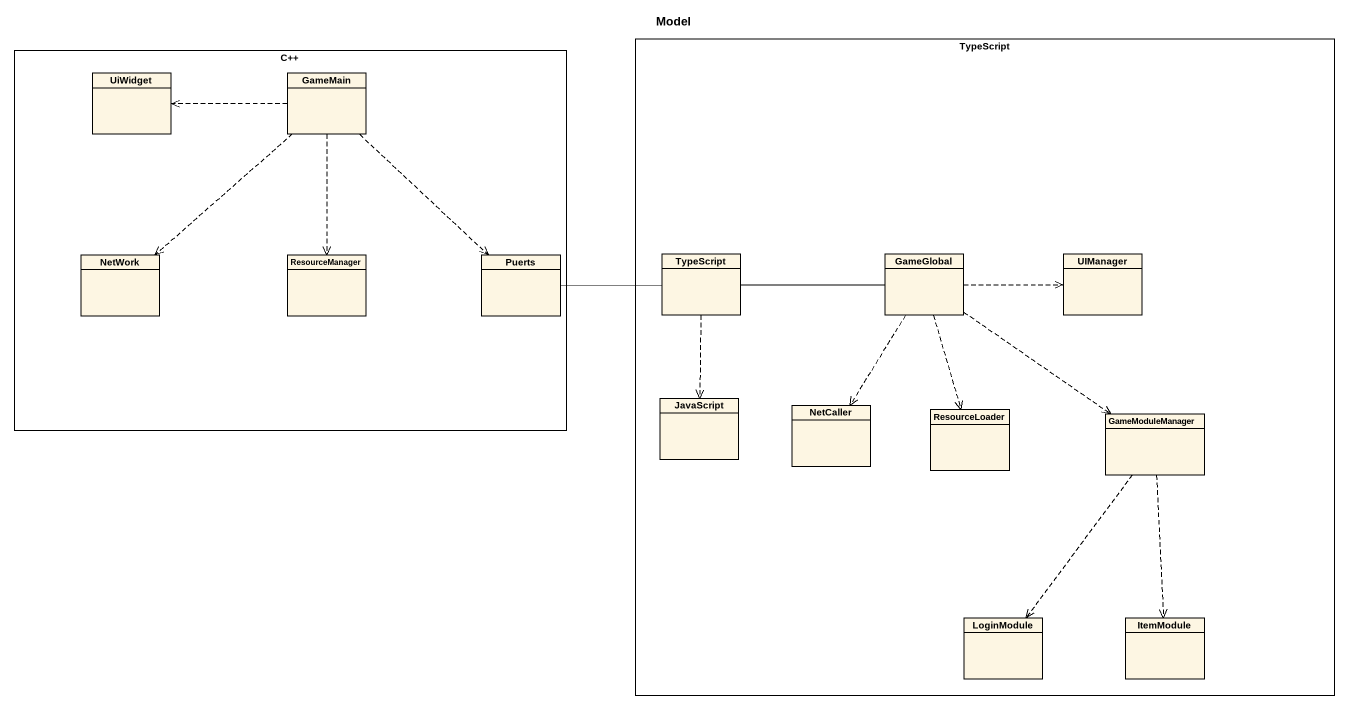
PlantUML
@startuml
title Model
hide circle
hide empty members
rectangle "C++" as C {
  class UiWidget
  class GameMain
  class "NetWork" as NetWork_
  class ResourceManager
  class Puerts
}
rectangle TypeScript {
  class "TypeScript" as TypeScript_2
  class GameGlobal
  class UIManager
  class JavaScript
  class NetCaller
  class ResourceLoader
  class GameModuleManager
  class LoginModule
  class ItemModule
}
GameMain .left.> UiWidget
GameMain ..> NetWork_
GameMain ..> ResourceManager
GameMain ..> Puerts
Puerts -right- TypeScript_2
TypeScript_2 -right- GameGlobal
TypeScript_2 ..> JavaScript
GameGlobal .right.> UIManager
GameGlobal ..> NetCaller
GameGlobal ..> ResourceLoader
GameGlobal ..> GameModuleManager
GameModuleManager ..> LoginModule
GameModuleManager ..> ItemModule
@enduml
